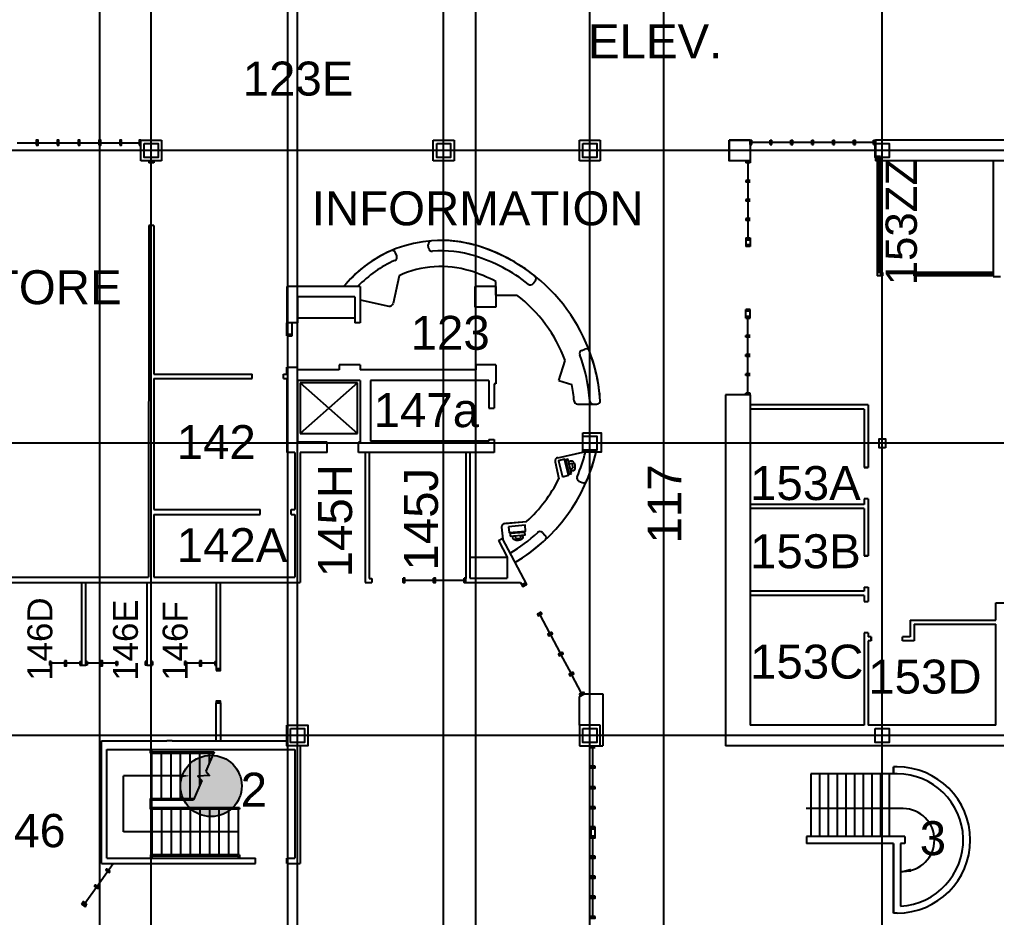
# Model space of a CAD drawing. Extents: x -222 to 8565, y -1562 to 5304.
# Drawn here: x 3998 to 5121, y 2900 to 3931 of the extents above; entities that cross this region are included whole.
import ezdxf

# ---------------------------------------------------------------- set-up
doc = ezdxf.new("R2010")
doc.units = 0
doc.header["$LTSCALE"] = 15
doc.header["$MEASUREMENT"] = 0
doc.layers.get('0').update_dxf_attribs({"linetype": 'CONTINUOUS'})
for name, color, linetype, lineweight in [('Crawlspace access', 1, 'CONTINUOUS', 25), ('STAIR', 251, 'CONTINUOUS', 25), ('WALLS', 7, 'CONTINUOUS', 25)]:
    doc.layers.add(name, color=color, linetype=linetype, lineweight=lineweight)
doc.layers.add('grid', color=251, linetype='CONTINUOUS')
doc.layers.add('room number', color=7, linetype='CONTINUOUS')
doc.styles.get("Standard").update_dxf_attribs({"font": 'arial.ttf'})
doc.styles.add('style2', font='arial.ttf')

# ---------------------------------------------------------------- blocks, each defined once
blk = doc.blocks.new('AD081')
blk.add_lwpolyline([(-0.5, 0), (-0.25, 0.5), (0.25, -0.5), (0.5, 0)])
blk = doc.blocks.new('11-COMPUTER-P02')
at = {"ltscale": 2000}
for p, q in [((-75, 277), (-75, 363)), ((-75, 363), (75, 363)), ((75, 277), (75, 363))]:
    blk.add_line(p, q, dxfattribs=at)
blk.add_lwpolyline([(-242, 0), (-242, 175), (242, 175), (242, 0)], close=True)
blk.add_lwpolyline([(-217, 277), (217, 277), (217, 205), (-217, 205)], close=True, dxfattribs=at)
blk.add_ellipse((0, 338), major_axis=(150, 0), ratio=0.583333, start_param=5.511781, end_param=10.196182, dxfattribs=at)

msp = doc.modelspace()

# ---------------------------------------------------------------- hatches: boundary and pattern name
at = {"layer": 'Crawlspace access'}
h = msp.add_hatch(color=256, dxfattribs=at)
h.dxf.hatch_style = 1
edge = h.paths.add_edge_path()
edge.add_arc((4218.2, 3050.8), 35.2, 0, 360)

# ---------------------------------------------------------------- linework, layer by layer
msp.add_circle((4218.2, 3050.8), 35.2, dxfattribs=at)
at = {"layer": 'grid'}
for p, q in [((4090.4, -1064.4), (4090.4, 5126.4)), ((4306.4, -1064.4), (4306.4, 5126.4)), ((4317.4, 266.4), (4317.4, 5126.4)), ((4317.4, 266.4), (4317.4, 5126.4)), ((4522.4, -1064.4), (4522.4, 5126.4)), ((4653.4, -1064.4), (4653.4, 5126.4)), ((4738.4, -1064.4), (4738.4, 5126.4)), ((4989.4, 1060.2), (4989.4, 5126.4)), ((4149.4, 1567.8), (4149.4, 4957.9)), ((4485.4, 258.5), (4485.4, 4957.9)), ((4485.4, 258.5), (4485.4, 4957.9)), ((8485.8, 3780.7), (1386.5, 3780.7)), ((8485.8, 3444.7), (3520.1, 3444.7)), ((8485.8, 3108.7), (3520.1, 3108.7))]:
    msp.add_line(p, q, dxfattribs=at)
for points in [[(4141.4, 3788.7), (4157.4, 3788.7), (4157.4, 3772.7), (4141.4, 3772.7)], [(4477.4, 3788.7), (4493.4, 3788.7), (4493.4, 3772.7), (4477.4, 3772.7)], [(4645.4, 3788.7), (4661.4, 3788.7), (4661.4, 3772.7), (4645.4, 3772.7)], [(4981.4, 3788.7), (4997.4, 3788.7), (4997.4, 3772.7), (4981.4, 3772.7)], [(4645.4, 3452.7), (4661.4, 3452.7), (4661.4, 3436.7), (4645.4, 3436.7)], [(4309.4, 3116.7), (4325.4, 3116.7), (4325.4, 3100.7), (4309.4, 3100.7)], [(4645.4, 3116.7), (4661.4, 3116.7), (4661.4, 3100.7), (4645.4, 3100.7)], [(4981.4, 3116.7), (4997.4, 3116.7), (4997.4, 3100.7), (4981.4, 3100.7)]]:
    msp.add_lwpolyline(points, close=True, dxfattribs=at)
at = {"layer": 'STAIR'}
for p, q in [((4148.7, 3088.6), (4148.7, 3092.1)), ((4148.7, 3088.6), (4221, 3088.6)), ((4150.2, 3090.1), (4150.2, 3092.1)), ((4150.2, 3090.1), (4221.6, 3090.1)), ((4150.2, 3036.2), (4150.2, 3088.6)), ((4161.2, 3036.2), (4161.2, 3088.6)), ((4172.2, 3036.2), (4172.2, 3088.6)), ((4183.2, 3036.2), (4183.2, 3088.6)), ((4194.2, 3036.2), (4194.2, 3088.6)), ((4205.2, 3051.7), (4205.2, 3088.6)), ((4221.6, 3090.1), (4212.2, 3067.9)), ((4216.2, 3077.5), (4216.2, 3088.6)), ((4907.4, 3064.7), (4907.4, 2992.7)), ((5002.4, 3064.7), (4907.4, 3064.7)), ((4917.4, 3064.7), (4917.4, 2992.7)), ((4927.4, 3064.7), (4927.4, 2992.7)), ((4937.4, 3064.7), (4937.4, 2992.7)), ((4937.4, 3064.7), (4937.4, 2992.7)), ((4947.4, 3064.7), (4947.4, 2992.7)), ((4957.4, 3064.7), (4957.4, 2992.7)), ((4967.4, 3064.7), (4967.4, 2992.7)), ((4977.4, 3064.7), (4977.4, 2992.7)), ((4987.4, 3064.7), (4987.4, 2992.7)), ((4997.4, 3064.7), (4997.4, 2992.7)), ((5006.4, 3072.7), (5002.4, 3072.7)), ((5002.4, 3072.7), (5002.4, 3064.7)), ((5002.4, 3064.7), (5002.4, 3072.7)), ((5006.4, 3064.7), (5002.4, 3064.7)), ((4182.2, 3062.4), (4117.6, 3062.4)), ((4117.6, 2998), (4117.6, 3062.4)), ((4207.5, 3056.9), (4198, 3034.7)), ((4148.7, 3036.2), (4198.7, 3036.2)), ((4148.7, 3024.2), (4148.7, 3036.2)), ((4150.2, 3034.7), (4198, 3034.7)), ((4150.2, 3025.7), (4150.2, 3034.7)), ((4250.7, 3024.2), (4148.7, 3024.2)), ((4250.7, 3025.7), (4150.2, 3025.7)), ((4150.2, 3024.2), (4150.2, 2971.8)), ((4161.2, 3024.2), (4161.2, 2971.8)), ((4172.2, 3024.2), (4172.2, 2971.8)), ((4183.2, 3024.2), (4183.2, 2971.8)), ((4194.2, 3024.2), (4194.2, 2971.8)), ((4205.2, 3024.2), (4205.2, 2971.8)), ((4216.2, 3024.2), (4216.2, 2971.8)), ((4227.2, 3024.2), (4227.2, 2971.8)), ((4238.2, 3024.2), (4238.2, 2971.8)), ((4249.2, 3024.2), (4249.2, 2971.8)), ((4250.7, 3025.7), (4250.7, 3024.2)), ((5013.4, 3024.7), (4901.9, 3024.7)), ((4249.2, 2998), (4117.6, 2998)), ((5015.4, 2992.7), (4902.4, 2992.7)), ((4902.4, 2992.7), (4902.4, 2984.7)), ((5015.4, 2992.7), (5015.4, 2984.7)), ((5002.4, 2984.7), (4902.4, 2984.7)), ((5002.4, 2984.7), (5002.4, 2904.7)), ((5002.4, 2904.7), (5002.4, 2984.7)), ((5015.4, 2984.7), (5010.4, 2984.7)), ((5010.4, 2984.7), (5010.4, 2912.8)), ((4250.7, 2971.8), (4148.7, 2971.8)), ((4148.7, 2971.8), (4148.7, 2968.3)), ((4249.2, 2970.3), (4150.2, 2970.3)), ((4150.2, 2970.3), (4150.2, 2968.3)), ((4249.2, 2970.3), (4249.2, 2968.3)), ((4250.7, 2971.8), (4250.7, 2968.3)), ((5010.4, 2952.7), (5013.4, 2952.7)), ((5006.4, 2904.7), (5002.4, 2904.7))]:
    msp.add_line(p, q, dxfattribs=at)
for centre, radius, start in [((5006.4, 2988.7), 84, 270), ((5006.4, 2988.7), 76, 273.017), ((5013.4, 2988.7), 36, 270)]:
    msp.add_arc(centre, radius, start, 90, dxfattribs=at)
for points in [[(4182.2, 3064.4), (4182.2, 3060.4), (4194.2, 3062.4)], [(5022.6, 2952), (5022.1, 2955.9), (5010.4, 2952.7)]]:
    msp.add_solid(points, dxfattribs=at)
at = {"layer": 'WALLS'}
for p, q in [((3995.4, 3789.7), (4017.4, 3789.7)), ((4019.4, 3789.7), (4041.4, 3789.7)), ((4043.4, 3789.7), (4065.4, 3789.7)), ((4067.4, 3789.7), (4089.4, 3789.7)), ((4091.4, 3789.7), (4113.4, 3789.7)), ((4115.4, 3789.7), (4135.4, 3789.7)), ((4137.4, 3792.7), (4161.4, 3792.7)), ((4137.4, 3768.7), (4137.4, 3792.7)), ((4161.4, 3792.7), (4161.4, 3768.7)), ((4473.4, 3792.7), (4497.4, 3792.7)), ((4473.4, 3768.7), (4473.4, 3792.7)), ((4497.4, 3792.7), (4497.4, 3768.7)), ((4641.4, 3792.7), (4665.4, 3792.7)), ((4641.4, 3792.7), (4665.4, 3792.7)), ((4641.4, 3768.7), (4641.4, 3792.7)), ((4641.4, 3768.7), (4641.4, 3792.7)), ((4665.4, 3792.7), (4665.4, 3768.7)), ((4665.4, 3792.7), (4665.4, 3768.7)), ((4837.5, 3792.7), (4813.5, 3792.7)), ((4813.5, 3792.7), (4813.5, 3768.7)), ((4837.5, 3792.7), (4839.5, 3792.7)), ((4837.5, 3787.7), (4837.5, 3792.7)), ((4837.5, 3792.7), (4837.5, 3768.7)), ((4837.5, 3787.7), (4839.5, 3787.7)), ((4839.5, 3787.7), (4839.5, 3792.7)), ((4839.5, 3790.2), (4860.5, 3790.2)), ((4860.5, 3787.7), (4860.5, 3792.7)), ((4860.5, 3792.7), (4862.5, 3792.7)), ((4860.5, 3787.7), (4862.5, 3787.7)), ((4862.5, 3787.7), (4862.5, 3792.7)), ((4862.5, 3790.2), (4884.5, 3790.2)), ((4884.5, 3787.7), (4884.5, 3792.7)), ((4884.5, 3792.7), (4886.5, 3792.7)), ((4884.5, 3787.7), (4886.5, 3787.7)), ((4886.5, 3787.7), (4886.5, 3792.7)), ((4886.5, 3790.2), (4908.5, 3790.2)), ((4908.5, 3787.7), (4908.5, 3792.7)), ((4908.5, 3792.7), (4910.5, 3792.7)), ((4908.5, 3787.7), (4910.5, 3787.7)), ((4910.5, 3787.7), (4910.5, 3792.7)), ((4910.5, 3790.2), (4932.5, 3790.2)), ((4932.5, 3787.7), (4932.5, 3792.7)), ((4932.5, 3792.7), (4934.5, 3792.7)), ((4932.5, 3787.7), (4934.5, 3787.7)), ((4934.5, 3787.7), (4934.5, 3792.7)), ((4934.5, 3790.2), (4956.5, 3790.2)), ((4956.5, 3787.7), (4956.5, 3792.7)), ((4956.5, 3792.7), (4958.5, 3792.7)), ((4956.5, 3787.7), (4958.5, 3787.7)), ((4958.5, 3787.7), (4958.5, 3792.7)), ((4958.5, 3790.2), (4979.5, 3790.2)), ((4979.5, 3787.7), (4979.5, 3792.7)), ((4979.5, 3792.7), (4981.5, 3792.7)), ((4979.5, 3787.7), (4981.5, 3787.7)), ((5649.4, 3792.7), (4981.5, 3792.7)), ((4981.5, 3787.7), (4981.5, 3792.7)), ((4981.5, 3792.7), (4981.5, 3768.7)), ((4987.5, 3773.7), (4981.5, 3773.7)), ((4983.5, 3773.5), (4983.5, 3636.7)), ((4987.5, 3773.5), (4983.5, 3773.5)), ((4987.5, 3773.7), (4987.5, 3772.7)), ((4987.5, 3773.5), (4987.5, 3636.7)), ((4161.4, 3768.7), (4137.4, 3768.7)), ((4146.5, 3768.7), (4146.5, 3766.7)), ((4152.4, 3768.7), (4146.5, 3768.7)), ((4152.4, 3766.7), (4146.5, 3766.7)), ((4152.4, 3768.7), (4152.4, 3766.7)), ((4497.4, 3768.7), (4473.4, 3768.7)), ((4665.4, 3768.7), (4641.4, 3768.7)), ((4665.4, 3768.7), (4641.4, 3768.7)), ((4837.5, 3768.7), (4813.5, 3768.7)), ((4837.5, 3768.7), (4832.5, 3768.7)), ((4832.5, 3768.7), (4832.5, 3766.7)), ((4837.5, 3766.7), (4832.5, 3766.7)), ((4835, 3766.7), (4835, 3746.4)), ((4837.5, 3768.7), (4837.5, 3766.7)), ((5445, 3768.7), (4981.5, 3768.7)), ((4987.5, 3771.5), (4983.5, 3771.5)), ((4985.5, 3771.5), (4985.5, 3730.7)), ((5116.7, 3768.7), (5116.7, 3636)), ((4837.5, 3746.4), (4832.5, 3746.4)), ((4832.5, 3746.4), (4832.5, 3744.4)), ((4837.5, 3744.4), (4832.5, 3744.4)), ((4835, 3744.4), (4835, 3724.4)), ((4987.5, 3730.7), (4983.5, 3730.7)), ((4987.5, 3728.7), (4983.5, 3728.7)), ((4985.5, 3728.7), (4985.5, 3686.7)), ((4837.5, 3724.4), (4832.5, 3724.4)), ((4832.5, 3724.4), (4832.5, 3722.4)), ((4837.5, 3722.4), (4832.5, 3722.4)), ((4835, 3722.4), (4835, 3702.5)), ((4146.5, 3694.7), (4146.4, 3290.5)), ((4152.4, 3694.7), (4146.5, 3694.7)), ((4152.4, 3694.7), (4152.4, 3523.7)), ((4837.5, 3702.5), (4832.5, 3702.5)), ((4832.5, 3702.5), (4832.5, 3700.5)), ((4837.5, 3700.5), (4832.5, 3700.5)), ((4835, 3700.5), (4835, 3680.3)), ((4987.5, 3686.7), (4983.5, 3686.7)), ((4987.5, 3684.7), (4983.5, 3684.7)), ((4985.5, 3684.7), (4985.5, 3642.7)), ((4468.2, 3668.7), (4467.8, 3672.7)), ((4832.5, 3680.3), (4837.5, 3680.3)), ((4832.5, 3680.3), (4832.5, 3670.3)), ((4832.5, 3678.3), (4837.5, 3678.3)), ((4837.5, 3672.3), (4832.5, 3672.3)), ((4837.5, 3680.3), (4837.5, 3670.3)), ((4431.5, 3659.6), (4430, 3663.3)), ((4837.5, 3670.3), (4832.5, 3670.3)), ((4987.5, 3642.7), (4983.5, 3642.7)), ((4989.5, 3640.7), (4983.5, 3640.7)), ((4989.5, 3640.7), (4989.5, 3636.7)), ((5117.5, 3640.7), (5025.5, 3640.7)), ((5025.5, 3640.7), (5025.5, 3636.7)), ((5027.5, 3640.7), (5027.5, 3636.7)), ((5027.5, 3638.7), (5069.5, 3638.7)), ((5069.5, 3636.7), (5069.5, 3640.7)), ((5071.5, 3636.7), (5071.5, 3640.7)), ((5071.5, 3638.7), (5115.5, 3638.7)), ((5115.5, 3640.7), (5115.5, 3636.7)), ((4434.2, 3636.8), (4427.3, 3605.1)), ((4545.4, 3614.7), (4545.4, 3630.1)), ((4588.2, 3627.8), (4590.7, 3630.9)), ((4989.5, 3636.7), (4983.5, 3636.7)), ((5117.5, 3636.7), (5025.5, 3636.7)), ((5115.5, 3636.7), (5025.5, 3636.7)), ((5116.7, 3636), (5125.3, 3636)), ((4305.4, 3624.7), (4305.4, 3582.7)), ((4389.4, 3624.7), (4305.4, 3624.7)), ((4389.4, 3624.7), (4389.4, 3582.7)), ((4389.4, 3624.7), (4389.4, 3606.7)), ((4545.4, 3624.7), (4521.4, 3624.7)), ((4521.4, 3624.7), (4521.4, 3600.7)), ((4545.4, 3624.7), (4545.4, 3600.7)), ((4545.4, 3614.7), (4569.4, 3614.7)), ((4383.4, 3612.7), (4317.4, 3612.7)), ((4317.4, 3612.7), (4317.4, 3582.7)), ((4383.4, 3612.7), (4383.4, 3582.7)), ((4389.4, 3609.2), (4422.6, 3602)), ((4545.4, 3600.7), (4521.4, 3600.7)), ((4837.5, 3598.3), (4832.5, 3598.3)), ((4832.5, 3588.3), (4832.5, 3598.3)), ((4837.5, 3596.3), (4832.5, 3596.3)), ((4837.5, 3588.3), (4837.5, 3598.3)), ((4317.4, 3582.7), (4305.4, 3582.7)), ((4305.4, 3567.7), (4305.4, 3582.7)), ((4311.4, 3567.7), (4311.4, 3582.7)), ((4317.4, 3588.7), (4383.4, 3588.7)), ((4389.4, 3582.7), (4383.4, 3582.7)), ((4832.5, 3590.3), (4837.5, 3590.3)), ((4832.5, 3588.3), (4837.5, 3588.3)), ((4835, 3568.2), (4835, 3588.3)), ((4305.4, 3569.7), (4311.4, 3569.7)), ((4305.4, 3567.7), (4311.4, 3567.7)), ((4837.5, 3568.2), (4832.5, 3568.2)), ((4832.5, 3566.2), (4832.5, 3568.2)), ((4837.5, 3566.2), (4832.5, 3566.2)), ((4835, 3546.3), (4835, 3566.2)), ((4644.1, 3551), (4647.8, 3552.5)), ((4617.9, 3516.6), (4625, 3539.6)), ((4837.5, 3546.3), (4832.5, 3546.3)), ((4832.5, 3544.3), (4832.5, 3546.3)), ((4837.5, 3544.3), (4832.5, 3544.3)), ((4835, 3524.2), (4835, 3544.3)), ((4305.4, 3523.7), (4305.4, 3531.7)), ((4305.4, 3531.7), (4317.4, 3531.7)), ((4317.4, 3528.7), (4317.4, 3531.7)), ((4365.4, 3528.7), (4317.4, 3528.7)), ((4365.4, 3534.7), (4365.4, 3528.7)), ((4389.4, 3534.7), (4365.4, 3534.7)), ((4389.4, 3534.7), (4389.4, 3528.7)), ((4522.4, 3528.7), (4389.4, 3528.7)), ((4545.4, 3534.7), (4522.4, 3534.7)), ((4522.4, 3534.7), (4522.4, 3528.7)), ((4545.4, 3534.7), (4545.4, 3512.7)), ((4152.4, 3523.7), (4265.4, 3523.7)), ((4152.4, 3518.7), (4152.4, 3368.5)), ((4152.4, 3518.7), (4265.4, 3518.7)), ((4238.9, 3523.7), (4265.4, 3523.7)), ((4265.4, 3518.7), (4265.4, 3523.7)), ((4301.4, 3523.7), (4305.4, 3523.7)), ((4301.4, 3518.7), (4301.4, 3523.7)), ((4301.4, 3523.7), (4305.4, 3523.7)), ((4301.4, 3518.7), (4305.4, 3518.7)), ((4305.4, 3518.7), (4305.4, 3433.7)), ((4389.4, 3516.7), (4317.4, 3516.7)), ((4317.4, 3516.7), (4317.4, 3445.7)), ((4386.4, 3513.7), (4320.4, 3513.7)), ((4320.4, 3513.7), (4320.4, 3455.7)), ((4320.4, 3513.7), (4320.4, 3455.7)), ((4386.4, 3513.7), (4320.4, 3455.7)), ((4320.4, 3513.7), (4386.4, 3455.7)), ((4386.4, 3455.7), (4386.4, 3513.7)), ((4389.4, 3516.7), (4389.4, 3445.7)), ((4537.4, 3516.7), (4401.4, 3516.7)), ((4401.4, 3516.7), (4401.4, 3446.7)), ((4537.4, 3516.7), (4537.4, 3484.7)), ((4617.9, 3516.6), (4632.7, 3512.1)), ((4837.5, 3524.2), (4832.5, 3524.2)), ((4832.5, 3522.2), (4832.5, 3524.2)), ((4837.5, 3522.2), (4832.5, 3522.2)), ((4835, 3501.9), (4835, 3522.2)), ((4543.4, 3512.7), (4543.4, 3484.7)), ((4545.4, 3512.7), (4543.4, 3512.7)), ((4809.4, 3499.9), (4809.4, 3096.7)), ((4833.4, 3499.9), (4809.4, 3499.9)), ((4837.5, 3501.9), (4832.5, 3501.9)), ((4832.5, 3499.9), (4832.5, 3501.9)), ((4837.5, 3499.9), (4832.5, 3499.9)), ((4837.5, 3499.9), (4837.5, 3501.9)), ((4837.5, 3499.9), (4837.5, 3120.7)), ((4537.4, 3484.7), (4543.4, 3484.7)), ((4639.3, 3489.3), (4661.3, 3489.3)), ((4973.3, 3488.5), (4837.5, 3488.5)), ((4968.5, 3483.7), (4837.5, 3483.7)), ((4968.5, 3483.7), (4968.5, 3416.6)), ((4973.3, 3488.5), (4973.3, 3416.6)), ((4320.4, 3455.7), (4386.4, 3455.7)), ((4320.4, 3455.7), (4386.4, 3455.7)), ((4537.4, 3446.7), (4401.4, 3446.7)), ((4537.4, 3448.7), (4537.4, 3446.7)), ((4537.4, 3448.7), (4543.4, 3448.7)), ((4543.4, 3448.7), (4543.4, 3433.7)), ((4351.4, 3445.7), (4317.4, 3445.7)), ((4351.4, 3433.7), (4351.4, 3445.7)), ((4387.4, 3433.7), (4387.4, 3445.7)), ((4389.4, 3445.7), (4387.4, 3445.7)), ((4314.4, 3433.7), (4305.4, 3433.7)), ((4314.4, 3433.7), (4314.4, 3368.5)), ((4320.4, 3433.7), (4320.4, 3284.5)), ((4351.4, 3433.7), (4320.4, 3433.7)), ((4543.4, 3433.7), (4387.4, 3433.7)), ((4395.4, 3433.7), (4395.4, 3284.5)), ((4399.9, 3433.7), (4399.9, 3289)), ((4510.9, 3433.7), (4510.9, 3289)), ((4515.4, 3433.7), (4515.4, 3289.5)), ((4616.5, 3427.9), (4645.4, 3434.3)), ((4613.4, 3423.1), (4617.8, 3403.5)), ((4973.3, 3416.6), (4968.5, 3416.6)), ((4968.5, 3416.6), (4973.3, 3416.6)), ((4640.8, 3400.9), (4644.5, 3399.2)), ((4973.3, 3380.6), (4968.5, 3380.6)), ((4968.5, 3380.6), (4968.5, 3374.1)), ((4973.3, 3380.6), (4973.3, 3374.1)), ((4152.4, 3368.5), (4274.4, 3368.5)), ((4274.4, 3362.5), (4274.4, 3368.5)), ((4310.4, 3368.5), (4314.4, 3368.5)), ((4310.4, 3362.5), (4310.4, 3368.5)), ((4968.5, 3374.1), (4837.5, 3374.1)), ((4968.5, 3369.4), (4837.5, 3369.4)), ((4968.5, 3369.4), (4968.5, 3315)), ((4973.3, 3374.1), (4973.3, 3315)), ((4973.3, 3374.1), (4973.3, 3374.1)), ((4152.4, 3362.5), (4274.4, 3362.5)), ((4152.4, 3362.5), (4152.4, 3290.5)), ((4310.4, 3362.5), (4314.4, 3362.5)), ((4314.4, 3362.5), (4314.4, 3290.5)), ((4552, 3348.1), (4553.3, 3334.1)), ((4555.7, 3352.4), (4580.7, 3354.6)), ((4556.8, 3352.5), (4580.7, 3354.6)), ((4548.3, 3332.8), (4552.7, 3335.1)), ((4552.7, 3335.1), (4580.7, 3282.2)), ((4598.9, 3341.8), (4601.8, 3339)), ((4548.3, 3332.8), (4558.5, 3313.5)), ((4515.4, 3313.5), (4558.5, 3313.5)), ((4558.5, 3313.5), (4558.5, 3289.5)), ((4973.3, 3315), (4968.5, 3315)), ((4968.5, 3315), (4973.3, 3315)), ((3651.4, 3290.5), (4146.4, 3290.5)), ((4152.4, 3290.5), (4314.4, 3290.5)), ((4399.9, 3289), (4402.9, 3289)), ((4402.9, 3289), (4402.9, 3284.5)), ((4438.9, 3284.5), (4438.9, 3289.5)), ((4438.9, 3289), (4438.9, 3284.5)), ((4440.9, 3284.5), (4440.9, 3289.5)), ((4440.9, 3284.5), (4440.9, 3289.5)), ((4473.9, 3284.5), (4473.9, 3289.5)), ((4475.9, 3284.5), (4475.9, 3289.5)), ((4475.9, 3284.5), (4475.9, 3289.5)), ((4508.9, 3284.5), (4508.9, 3289.5)), ((4515.4, 3289.5), (4558.5, 3289.5)), ((3651.4, 3284.5), (4320.4, 3284.5)), ((4069.2, 3284.5), (4069.2, 3189.4)), ((4074.1, 3189.4), (4074.1, 3284.5)), ((4144.3, 3284.5), (4144.3, 3189.4)), ((4149.2, 3189.4), (4149.2, 3284.5)), ((4224.2, 3284.5), (4224.2, 3193.9)), ((4229.1, 3185.5), (4229.1, 3284.5)), ((4395.4, 3284.5), (4402.9, 3284.5)), ((4440.9, 3287), (4508.9, 3287)), ((4510.9, 3284.5), (4573.8, 3284.5)), ((4573.8, 3284.5), (4576.3, 3279.9)), ((4579.7, 3284), (4575.3, 3281.7)), ((4575.3, 3281.7), (4579.7, 3284)), ((4968.5, 3279.1), (4968.5, 3274.5)), ((4968.5, 3279.1), (4973.3, 3279.1)), ((4973.3, 3279.1), (4973.3, 3262.7)), ((4968.5, 3274.5), (4837.5, 3274.5)), ((4968.5, 3269.7), (4837.5, 3269.7)), ((4968.5, 3269.7), (4968.5, 3262.7)), ((4968.5, 3262.7), (4973.3, 3262.7)), ((5119.8, 3261.3), (5129.8, 3261.3)), ((5119.8, 3241.3), (5119.8, 3261.3)), ((4593.1, 3248.1), (4597.5, 3250.4)), ((4597.5, 3250.4), (4593.1, 3248.1)), ((4593.1, 3248.1), (4597.5, 3250.4)), ((4594, 3246.3), (4598.4, 3248.6)), ((4607.5, 3226.3), (4596.2, 3247.5)), ((5021.3, 3241.3), (5119.8, 3241.3)), ((5021.3, 3241.3), (5021.3, 3222.2)), ((5026, 3236.5), (5119.8, 3236.5)), ((5026, 3236.5), (5026, 3217.5)), ((5119.8, 3120.7), (5119.8, 3236.5)), ((4605.2, 3225.1), (4609.7, 3227.4)), ((4605.2, 3225.1), (4609.7, 3227.4)), ((4606.2, 3223.3), (4610.6, 3225.7)), ((4619.6, 3203.3), (4608.4, 3224.5)), ((4968.5, 3226.7), (4968.5, 3124.7)), ((4968.5, 3226.7), (4968.5, 3120.7)), ((4973.3, 3226.7), (4968.5, 3226.7)), ((4973.3, 3226.7), (4973.3, 3222.2)), ((4976.6, 3222.2), (4973.3, 3222.2)), ((4976.6, 3217.5), (4976.6, 3222.2)), ((4976.6, 3222.2), (4976.6, 3217.5)), ((5021.3, 3222.2), (5012.5, 3222.2)), ((5021.3, 3222.2), (5012.5, 3222.2)), ((5012.5, 3217.5), (5012.5, 3222.2)), ((4973.3, 3217.5), (4973.3, 3120.7)), ((4976.6, 3217.5), (4973.3, 3217.5)), ((5026, 3217.5), (5012.5, 3217.5)), ((5026, 3217.5), (5012.5, 3217.5)), ((4617.4, 3202.1), (4621.8, 3204.5)), ((4617.4, 3202.1), (4621.8, 3204.5)), ((4618.3, 3200.3), (4622.8, 3202.7)), ((4631.8, 3180.3), (4620.5, 3201.5)), ((4034.4, 3193.9), (4032.7, 3193.9)), ((4032.7, 3193.9), (4032.7, 3189.4)), ((4034.4, 3189.4), (4032.7, 3189.4)), ((4034.4, 3193.9), (4034.4, 3189.4)), ((4067.5, 3191.7), (4034.4, 3191.7)), ((4049.7, 3191.7), (4034.4, 3191.7)), ((4067.5, 3191.7), (4052.2, 3191.7)), ((4067.5, 3193.9), (4067.5, 3189.4)), ((4067.5, 3193.9), (4069.2, 3193.9)), ((4067.5, 3189.4), (4069.2, 3189.4)), ((4069.2, 3193.9), (4069.2, 3189.4)), ((4069.2, 3193.9), (4069.2, 3189.4)), ((4069.2, 3189.4), (4074.1, 3189.4)), ((4069.2, 3189.4), (4074.1, 3189.4)), ((4074.1, 3193.9), (4074.1, 3189.4)), ((4075.8, 3193.9), (4074.1, 3193.9)), ((4075.8, 3189.4), (4074.1, 3189.4)), ((4075.8, 3193.9), (4075.8, 3189.4)), ((4108.9, 3191.7), (4075.8, 3191.7)), ((4108.9, 3191.7), (4093.6, 3191.7)), ((4108.9, 3193.9), (4108.9, 3189.4)), ((4108.9, 3193.9), (4110.6, 3193.9)), ((4108.9, 3189.4), (4110.6, 3189.4)), ((4110.6, 3193.9), (4110.6, 3189.4)), ((4142.6, 3193.9), (4142.6, 3189.4)), ((4144.3, 3193.9), (4142.6, 3193.9)), ((4144.3, 3189.4), (4142.6, 3189.4)), ((4144.3, 3193.9), (4144.3, 3189.4)), ((4144.3, 3189.4), (4149.2, 3189.4)), ((4150.9, 3193.9), (4149.2, 3193.9)), ((4149.2, 3193.9), (4149.2, 3189.4)), ((4149.2, 3189.4), (4150.9, 3189.4)), ((4150.9, 3193.9), (4150.9, 3189.4)), ((4189.4, 3193.9), (4187.7, 3193.9)), ((4187.7, 3193.9), (4187.7, 3189.4)), ((4189.4, 3189.4), (4187.7, 3189.4)), ((4189.4, 3193.9), (4189.4, 3189.4)), ((4222.5, 3191.7), (4189.4, 3191.7)), ((4204.7, 3191.7), (4189.4, 3191.7)), ((4222.5, 3193.9), (4222.5, 3189.4)), ((4222.5, 3193.9), (4224.2, 3193.9)), ((4222.5, 3189.4), (4224.2, 3189.4)), ((4224.2, 3193.9), (4224.2, 3189.4)), ((4224.2, 3193.9), (4224.2, 3185.5)), ((4224.2, 3193.9), (4224.2, 3189.4)), ((4224.2, 3185.5), (4229.1, 3185.5)), ((4224.2, 3185.5), (4229.1, 3185.5)), ((4629.6, 3179.1), (4634, 3181.5)), ((4629.6, 3179.1), (4634, 3181.5)), ((4630.5, 3177.4), (4634.9, 3179.7)), ((4643.9, 3157.3), (4632.7, 3178.5)), ((4641.4, 3153.7), (4647.1, 3156.7)), ((4641.7, 3156.1), (4646.1, 3158.5)), ((4642.7, 3154.4), (4647.1, 3156.7)), ((4647.1, 3156.7), (4668.4, 3156.7)), ((4668.4, 3156.7), (4668.4, 3096.7)), ((4224.2, 3148.3), (4229.1, 3148.3)), ((4224.2, 3146.3), (4229.1, 3146.3)), ((4224.2, 3146.3), (4229.1, 3146.3)), ((4224.2, 3102.7), (4224.2, 3146.3)), ((4229.1, 3146.3), (4229.1, 3102.7)), ((4641.4, 3120.7), (4641.4, 3153.7)), ((4665.4, 3120.7), (4641.4, 3120.7)), ((4665.4, 3120.7), (4641.4, 3120.7)), ((4641.4, 3120.7), (4641.4, 3096.7)), ((4641.4, 3120.7), (4641.4, 3096.7)), ((4665.4, 3096.7), (4665.4, 3120.7)), ((4665.4, 3096.7), (4665.4, 3120.7)), ((4968.5, 3120.7), (4837.5, 3120.7)), ((5119.8, 3120.7), (4973.3, 3120.7)), ((4092.4, 3102.7), (4167.4, 3102.7)), ((4092.4, 2961.7), (4092.4, 3102.7)), ((4173.4, 3102.7), (4167.4, 3102.7)), ((4173.4, 3102.7), (4305.4, 3102.7)), ((4098.4, 3092.7), (4314.4, 3092.7)), ((4098.4, 2967.7), (4098.4, 3092.7)), ((4098.4, 3092.7), (4269.4, 3092.7)), ((4098.4, 3092.7), (4314.4, 3092.7)), ((4314.4, 3092.7), (4314.4, 2967.7)), ((4314.4, 3092.7), (4314.4, 2967.7)), ((4320.4, 3096.7), (4320.4, 2961.7)), ((4641.4, 3096.7), (4668.4, 3096.7)), ((4659.4, 3094.7), (4654.4, 3094.7)), ((4656.9, 3073.7), (4656.9, 3094.7)), ((4659.4, 3096.7), (4668.4, 3096.7)), ((5649.4, 3096.7), (4809.4, 3096.7)), ((4659.4, 3073.7), (4654.4, 3073.7)), ((4659.4, 3071.7), (4654.4, 3071.7)), ((4654.4, 3071.7), (4659.4, 3071.7)), ((4656.9, 3049.7), (4656.9, 3071.7)), ((4659.4, 3049.7), (4654.4, 3049.7)), ((4659.4, 3047.7), (4654.4, 3047.7)), ((4654.4, 3047.7), (4659.4, 3047.7)), ((4656.9, 3026.7), (4656.9, 3047.7)), ((4659.4, 3026.7), (4654.4, 3026.7)), ((4659.4, 3024.7), (4654.4, 3024.7)), ((4654.4, 3024.7), (4659.4, 3024.7)), ((4656.9, 3003.7), (4656.9, 3024.7)), ((4659.4, 3003.7), (4654.4, 3003.7)), ((4659.4, 3001.7), (4654.4, 3001.7)), ((4654.4, 3001.7), (4659.4, 3001.7)), ((4659.4, 2993), (4654.4, 2993)), ((4659.4, 2991), (4654.4, 2991)), ((4654.4, 2991), (4659.4, 2991)), ((4656.9, 2970), (4656.9, 2991)), ((4098.4, 2967.7), (4269.4, 2967.7)), ((4269.4, 2961.7), (4269.4, 2967.7)), ((4305.4, 2967.7), (4314.4, 2967.7)), ((4305.4, 2961.7), (4305.4, 2967.7)), ((4659.4, 2970), (4654.4, 2970)), ((4659.4, 2968), (4654.4, 2968)), ((4654.4, 2968), (4659.4, 2968)), ((4656.9, 2947), (4656.9, 2968)), ((4087.3, 2935.8), (4105.6, 2961.7)), ((4092.4, 2961.7), (4269.4, 2961.7)), ((4305.4, 2961.7), (4320.4, 2961.7)), ((4659.4, 2947), (4654.4, 2947)), ((4659.4, 2945), (4654.4, 2945)), ((4654.4, 2945), (4659.4, 2945)), ((4656.9, 2924), (4656.9, 2945)), ((4073.6, 2916.7), (4086.2, 2934.2)), ((4088.2, 2932.8), (4084.2, 2935.7)), ((4084.2, 2935.7), (4088.2, 2932.8)), ((4089.3, 2934.4), (4085.3, 2937.3)), ((4659.4, 2924), (4654.4, 2924)), ((4659.4, 2922), (4654.4, 2922)), ((4654.4, 2922), (4659.4, 2922)), ((4656.9, 2901), (4656.9, 2922)), ((4069.4, 2914.9), (4070.5, 2916.5)), ((4069.4, 2914.9), (4073.4, 2912.1)), ((4070.5, 2916.5), (4074.5, 2913.7)), ((4074.5, 2913.7), (4070.5, 2916.5)), ((4070.5, 2916.5), (4074.5, 2913.7)), ((4075.6, 2915.3), (4071.6, 2918.1)), ((4073.4, 2912.1), (4074.5, 2913.7)), ((4659.4, 2901), (4654.4, 2901))]:
    msp.add_line(p, q, dxfattribs=at)
for points in [[(4017.4, 3786.7), (4019.4, 3786.7), (4019.4, 3792.7), (4017.4, 3792.7)], [(4041.4, 3786.7), (4043.4, 3786.7), (4043.4, 3792.7), (4041.4, 3792.7)], [(4065.4, 3786.7), (4067.4, 3786.7), (4067.4, 3792.7), (4065.4, 3792.7)], [(4089.4, 3786.7), (4091.4, 3786.7), (4091.4, 3792.7), (4089.4, 3792.7)], [(4113.4, 3786.7), (4115.4, 3786.7), (4115.4, 3792.7), (4113.4, 3792.7)], [(4135.4, 3786.7), (4137.4, 3786.7), (4137.4, 3792.7), (4135.4, 3792.7)], [(4813.5, 3792.7), (4837.5, 3792.7), (4837.5, 3768.8), (4813.5, 3768.8)], [(4645.4, 3456.3), (4666.4, 3456.3), (4666.4, 3434.3), (4645.4, 3434.3)], [(4993, 3439.2), (4986, 3439.2), (4986, 3449.7), (4993, 3449.7)], [(4049.7, 3194.6), (4049.7, 3188.7), (4052.2, 3188.7), (4052.2, 3194.6)], [(4091.1, 3194.6), (4091.1, 3188.7), (4093.6, 3188.7), (4093.6, 3194.6)], [(4204.7, 3194.6), (4204.7, 3188.7), (4207.2, 3188.7), (4207.2, 3194.6)], [(4224.2, 3183.6), (4229.1, 3183.6), (4229.1, 3185.5), (4224.2, 3185.5)], [(4224.2, 3146.3), (4229.1, 3146.3), (4229.1, 3148.3), (4224.2, 3148.3)], [(4305.4, 3120.7), (4329.4, 3120.7), (4329.4, 3096.7), (4305.4, 3096.7)]]:
    msp.add_lwpolyline(points, close=True, dxfattribs=at)
for points in [[(4438.9, 3289.5), (4438.9, 3284.5), (4440.9, 3284.5), (4440.9, 3289.5), (4438.9, 3289.5)], [(4473.9, 3289.5), (4473.9, 3284.5), (4475.9, 3284.5), (4475.9, 3289.5), (4473.9, 3289.5)], [(4508.9, 3289.5), (4508.9, 3284.5), (4510.9, 3284.5), (4510.9, 3289.5), (4508.9, 3289.5)], [(4579.7, 3284), (4575.3, 3281.7), (4576.3, 3279.9), (4580.7, 3282.2), (4579.7, 3284)], [(4597.5, 3250.4), (4593.1, 3248.1), (4594, 3246.3), (4598.4, 3248.6), (4597.5, 3250.4)], [(4609.7, 3227.4), (4605.2, 3225.1), (4606.2, 3223.3), (4610.6, 3225.7), (4609.7, 3227.4)], [(4621.8, 3204.5), (4617.4, 3202.1), (4618.3, 3200.3), (4622.8, 3202.7), (4621.8, 3204.5)], [(4634, 3181.5), (4629.6, 3179.1), (4630.5, 3177.4), (4634.9, 3179.7), (4634, 3181.5)], [(4646.1, 3158.5), (4641.7, 3156.1), (4642.7, 3154.4), (4647.1, 3156.7), (4646.1, 3158.5)], [(4659.4, 3073.7), (4654.4, 3073.7), (4654.4, 3071.7), (4659.4, 3071.7), (4659.4, 3073.7)], [(4659.4, 3049.7), (4654.4, 3049.7), (4654.4, 3047.7), (4659.4, 3047.7), (4659.4, 3049.7)], [(4659.4, 3026.7), (4654.4, 3026.7), (4654.4, 3024.7), (4659.4, 3024.7), (4659.4, 3026.7)], [(4659.4, 3003.7), (4654.4, 3003.7), (4654.4, 3001.7), (4659.4, 3001.7), (4659.4, 3003.7)], [(4654.4, 3001.7), (4654.4, 2993), (4659.4, 2993), (4659.4, 3001.7), (4654.4, 3001.7)], [(4659.4, 2993), (4654.4, 2993), (4654.4, 2991), (4659.4, 2991), (4659.4, 2993)], [(4659.4, 2970), (4654.4, 2970), (4654.4, 2968), (4659.4, 2968), (4659.4, 2970)], [(4102.4, 2952.8), (4098.4, 2955.6), (4097.3, 2954), (4101.3, 2951.2), (4102.4, 2952.8)], [(4659.4, 2947), (4654.4, 2947), (4654.4, 2945), (4659.4, 2945), (4659.4, 2947)], [(4089.3, 2934.4), (4085.3, 2937.3), (4084.2, 2935.7), (4088.2, 2932.8), (4089.3, 2934.4)], [(4659.4, 2924), (4654.4, 2924), (4654.4, 2922), (4659.4, 2922), (4659.4, 2924)], [(4075.6, 2915.3), (4071.6, 2918.1), (4070.5, 2916.5), (4074.5, 2913.7), (4075.6, 2915.3)], [(4659.4, 2901), (4654.4, 2901), (4654.4, 2899), (4659.4, 2899), (4659.4, 2901)]]:
    msp.add_lwpolyline(points, dxfattribs=at)
for centre, radius, start, end in [((4482.3, 3533.5), 144, 72.8329, 140.675), ((4471.8, 3673.1), 4, 94.3176, 185.9548), ((4482.3, 3533.5), 144, 72.8329, 94.3176), ((4465.8, 3480), 200, 51.5525, 72.8329), ((4465.8, 3480), 200, 3.8923, 72.8329), ((4482.3, 3533.5), 144, 113.5861, 139.3538), ((4426.3, 3661.8), 4, 21.9488, 113.5861), ((4427.8, 3658.1), 4, 293.6342, 21.9488), ((4472.2, 3669.1), 4, 185.9548, 274.2694), ((4482.3, 3533.5), 132, 72.8329, 94.2694), ((4465.8, 3480), 188, 51.5769, 72.8329), ((4482.3, 3533.5), 132, 113.6342, 136.2645), ((4482.3, 3533.5), 114, 72.8329, 114.9704), ((4465.8, 3480), 170, 62.0602, 72.8329), ((4585.1, 3630.4), 4, 231.5769, 320.3831), ((4587.6, 3633.5), 4, 320.3831, 51.5525), ((4465.8, 3480), 170, 20.5267, 52.4207), ((4423.4, 3606), 4, 257.8005, 347.8005), ((4645.6, 3547.3), 4, 111.733, 200.5393), ((4649.3, 3548.8), 4, 20.5636, 111.733), ((4465.8, 3480), 200, 3.8923, 20.5636), ((4465.8, 3480), 188, 3.9735, 20.5393), ((4465.8, 3480), 170, 4.3853, 10.8873), ((4639.3, 3493.3), 4, 184.3853, 270), ((4657.3, 3493.3), 4, 183.9735, 270), ((4661.3, 3493.3), 4, 270, 3.8923), ((4661.3, 3493.3), 4, 270, 3.8923), ((4465.9, 3479.9), 200, 300.4704, 346.8089), ((4617.3, 3424), 4, 102.4658, 192.4658), ((4465.9, 3479.9), 188, 336.8784, 345.9501), ((4465.9, 3479.9), 200, 336.854, 346.8089), ((4465.9, 3479.9), 170, 312.5074, 333.3104), ((4642.5, 3404.5), 4, 156.8784, 245.6846), ((4646.1, 3402.9), 4, 245.6846, 336.854), ((4556, 3348.4), 4, 94.9281, 184.9281), ((4465.9, 3479.9), 188, 300.6359, 312.7265), ((4596.1, 3338.9), 4, 46.7, 132.7265), ((4596.1, 3338.9), 4, 46.7, 132.7265), ((4599.1, 3336.1), 4, 312.8077, 46.7), ((4599.1, 3336.1), 4, 312.8077, 46.7), ((4599.1, 3336.1), 4, 312.8077, 46.7), ((4599.1, 3336.1), 4, 312.8077, 46.7), ((4465.9, 3479.9), 200, 300.4704, 312.8077), ((4465.9, 3479.9), 200, 300.4704, 312.8077)]:
    msp.add_arc(centre, radius, start, end, dxfattribs=at)

# ---------------------------------------------------------------- block references
at = {"layer": 'STAIR', "xscale": 12.00000000000005, "yscale": 12.00000000000005, "zscale": 12.00000000000005, "rotation": 246.9323839089133}
msp.add_blockref('AD081', (4209.8, 3062.4), dxfattribs=at)
at = {"layer": 'WALLS', "zscale": 0.03937}
for p, xscale, yscale, rotation in [((4619.8, 3415.2), -0.03937000000037025, 0.03937000000042357, 284.2212439696862), ((4569.6, 3349.4), -0.03936999999948806, 0.03937000000042358, 184.6468261717577)]:
    msp.add_blockref('11-COMPUTER-P02', p, dxfattribs=dict(at, xscale=xscale, yscale=yscale, rotation=rotation))

# ---------------------------------------------------------------- texts
at = {"layer": 'room number', "lineweight": 0}
for s, p in [('ELEV.', (4651.2, 3886.7)), ('123E', (4254.5, 3843.9)), ('INFORMATION', (4333.9, 3694.8)), ('BOOKSTORE', (3770.3, 3604.2)), ('123', (4447.5, 3551.8)), ('147a', (4405, 3463)), ('142', (4178.7, 3426.3)), ('153A', (4837.5, 3379.2)), ('142A', (4178.7, 3307.9)), ('153B', (4837.5, 3300.9)), ('153C', (4837.5, 3174.1)), ('153D', (4973.3, 3156.9)), ('2', (4252.2, 3027)), ('3', (5032.4, 2971.3))]:
    msp.add_text(s, height=39, dxfattribs=at).set_placement(p)
for s, height, p in [('153ZZ', 36, (5029.2, 3625.9)), ('145H', 39, (4380.2, 3290.4)), ('117', 39, (4758.7, 3329.3)), ('145J', 39, (4478.9, 3298.2))]:
    msp.add_text(s, height=height, rotation=90, dxfattribs=at).set_placement(p)
at = {"layer": 'room number', "lineweight": 0, "style": 'style2'}
for s, p in [('146D', (4035.8, 3171.6)), ('146E', (4134.1, 3171.6)), ('146F', (4191.2, 3171.6))]:
    msp.add_text(s, height=28.67, rotation=90, dxfattribs=at).set_placement(p)
msp.add_text('146', height=38.22, dxfattribs=at).set_placement((3961.9, 2980.4))

doc.saveas('drawing.dxf')
